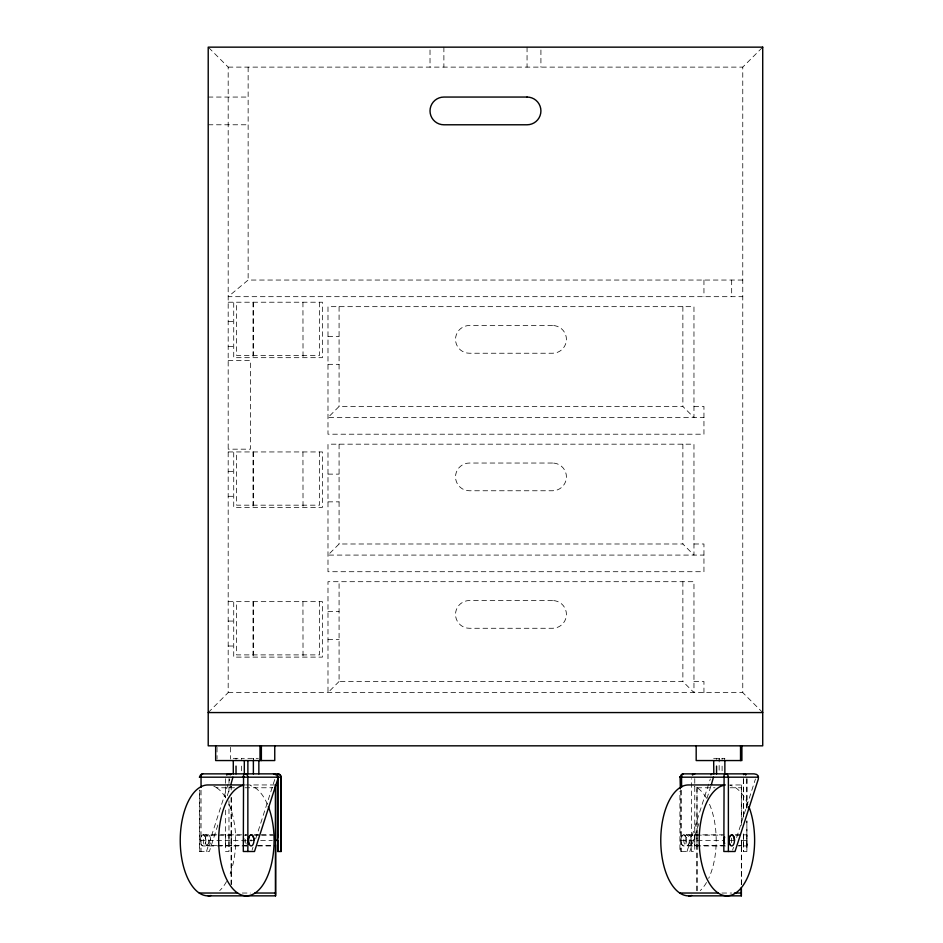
<?xml version="1.0" encoding="UTF-8"?>
<svg xmlns="http://www.w3.org/2000/svg" width="943" height="943" viewBox="0 0 943 943"><rect width="100%" height="100%" fill="white"/><g stroke="black" fill="none" stroke-linecap="round" stroke-linejoin="round"><path stroke-width="0.71" stroke-dasharray="4.71 3.54" d="M225.648 845.199L225.648 834.85L225.648 835.592M228.984 841.191L228.972 845.942L228.972 844.032M228.972 839.612L228.972 834.85L228.972 836.771M231.188 797.389L231.2 884.699M231.2 844.869L231.2 845.942L231.188 842.146M231.188 835.934L231.2 834.85L231.2 838.657M231.188 789.963L231.188 786.191L231.2 790.175M236.033 759.445L236.033 758.337M691.443 845.199L691.443 834.85L691.443 835.592M691.443 845.753L691.443 845.011L691.443 845.942M694.767 841.191L694.767 845.942L694.767 844.032M694.767 839.612L694.767 834.85L694.767 836.771M696.995 890.829L696.983 786.191L696.971 843.148M696.983 844.869L696.983 845.942L696.983 843.69M696.983 835.934L696.983 834.85L696.983 838.657M716.562 759.445L716.562 758.337M719.155 759.445L719.155 758.337L719.155 773.861M741.351 884.699L741.363 840.048M741.328 825.325L741.339 784.953L729.894 784.953M741.339 844.904L741.339 845.942L741.339 843.69M743.567 841.191L743.567 845.942L743.567 844.032M743.567 839.612L743.567 834.85L743.567 836.771M746.891 845.011L746.891 834.85L742.518 834.85M746.891 844.315L746.891 845.942L738.487 845.942M206.482 851.494L229.774 778.989M217.868 824.995L209.358 851.494L199.397 851.494L199.386 790.045M227.275 795.715L230.41 785.955M252.076 850.091L252.972 847.309M255.659 838.94L274.92 778.989M687.011 851.494L710.303 778.989M698.846 823.604L689.887 851.494L679.927 851.494L679.915 791.472M706.908 798.509L710.939 785.955M732.605 850.091L733.501 847.309M736.636 837.549L755.449 778.989M693.965 406.468L703.95 406.468L703.95 434.204L327.987 434.204L327.987 306.664L693.965 306.664L693.965 417.56L682.873 406.468L339.079 406.468L327.987 417.56L703.95 417.56M762.722 712.566L742.766 692.598L742.766 67.118L762.722 47.15M693.965 543.993L703.95 543.993L703.95 571.717L327.987 571.717L327.987 444.177L693.965 444.177L693.965 555.085L682.873 543.993L339.079 543.993L327.987 555.085L703.95 555.085M208.214 712.566L228.182 692.598L228.182 67.118L208.214 47.15M339.079 681.506L327.987 692.598L327.987 581.701L693.965 581.701L693.965 692.598L682.873 681.506L339.079 681.506L339.079 581.701M742.766 280.047L248.139 280.047L228.182 296.68L742.766 296.68M228.182 67.118L742.766 67.118M208.214 97.058L248.139 97.058M208.214 124.782L248.139 124.782M228.182 302.22L322.447 302.22L322.447 357.68L233.723 357.68L233.723 302.22M228.182 321.634L233.723 321.634M327.987 336.604L339.079 336.604M228.182 346.588L233.723 346.588M228.182 360.45L250.355 360.45L250.355 449.174L228.182 449.174M327.987 364.328L339.079 364.328M228.182 451.945L322.447 451.945L322.447 507.393L233.723 507.393L233.723 451.945M228.182 471.347L233.723 471.347M327.987 474.129L339.079 474.129M228.182 496.301L233.723 496.301M327.987 501.853L339.079 501.853M228.182 601.658L322.447 601.658L322.447 657.118L233.723 657.118L233.723 601.658M327.987 611.642L339.079 611.642M228.182 621.072L233.723 621.072M327.987 639.366L339.079 639.366M228.182 646.026L233.723 646.026M693.965 681.506L703.95 681.506L703.95 692.598M228.182 692.598L742.766 692.598M233.263 758.337L244.355 758.337M247.856 758.337L258.417 758.337M713.639 758.337L724.884 758.337M245.51 784.953L275.556 784.953M213.79 786.191A55.448 27.712 90 0 1 216.678 787.77L234.524 787.77M245.05 787.77L272.775 787.77M696.983 787.77L715.006 787.77M730.153 787.77L741.339 787.77M246.818 845.942L203.146 845.942A5.54 2.77 90 0 1 200.376 840.402A5.54 2.77 90 0 1 203.146 834.85L219.354 834.85M220.615 834.85L246.394 834.85A5.54 2.77 -90 0 0 245.534 835.121M254.091 834.85L259.82 834.85M261.246 834.85L272.692 834.85M725.462 845.942L683.687 845.942A5.54 2.77 90 0 1 680.905 840.402A5.54 2.77 90 0 1 683.687 834.85L725.497 834.85M735.222 834.85L741.057 834.85M216.69 845.659L207.083 845.659A5.54 2.77 -90 0 1 205.326 838.657A5.54 2.77 -90 0 1 208.827 835.133L247.255 835.133M254.763 835.133L260.303 835.133M261.694 835.133L275.556 835.133M724.66 845.659L687.612 845.659A5.54 2.77 -90 0 1 685.856 838.657A5.54 2.77 -90 0 1 689.357 835.133L722.291 835.133M735.799 835.133L741.339 835.133M200.376 840.402L253.95 840.402M260.669 840.402L272.35 840.402M680.905 840.402L723.175 840.402M730.247 840.402L734.479 840.402M741.057 840.402L746.891 840.402M218.057 845.659L246.441 845.659M257.533 845.659L275.556 845.659M738.569 845.659L741.351 845.659M257.757 845.942L275.556 845.942M743.555 834.083L743.567 851.494L746.891 851.494L746.891 820.893M242.292 893.033L250.602 893.033M721.937 893.033L731.65 893.033M741.339 784.953L741.363 825.809M746.891 836.476L746.891 834.85M746.891 843.478L746.891 845.517M741.339 884.393L741.339 840.437M722.102 758.337L722.102 759.445M696.983 890.616L696.983 842.146M691.443 835.274L691.443 836.476M691.443 843.478L691.443 845.517M241.573 758.337L241.573 759.445M231.2 797.707L231.188 884.393M225.648 835.274L225.648 836.476M225.648 843.478L225.648 845.517M746.891 778.647L746.891 809.235M746.88 778.989L746.88 807.986M746.88 821.035L746.891 851.494M743.567 778.647L743.567 819.432M743.567 834.001L743.567 851.494M743.555 778.989L743.555 819.585M731.674 280.047L731.674 296.68M724.672 758.337L724.672 760.553M722.102 766.093L722.102 773.861M703.95 280.047L703.95 296.68M694.767 778.647L694.767 851.494L691.443 851.494L691.443 778.647M682.873 306.664L682.873 406.468M682.873 444.177L682.873 543.993M682.873 581.701L682.873 681.506M681.577 790.293L681.577 851.494M680.351 790.293L680.351 851.494M540.917 50.003L540.917 67.118M527.054 47.15L527.054 67.118M443.882 47.15L443.882 67.118M430.02 50.003L430.02 67.118M339.079 306.664L339.079 406.468M339.079 444.177L339.079 543.993M319.559 302.22L319.559 355.464L236.599 355.464L236.599 302.22M319.559 451.945L319.559 505.177L236.599 505.177L236.599 451.945M319.559 601.658L319.559 654.89L236.599 654.89L236.599 601.658M302.939 302.22L303.033 357.68M302.939 451.945L303.033 507.393M302.939 601.658L303.033 657.118M253.231 302.22L253.231 355.464M253.231 451.945L253.231 505.177M253.231 601.658L253.231 654.89M253.137 302.22L253.137 357.68M253.137 451.945L253.137 507.393M253.137 601.658L253.137 657.118M248.139 67.118L248.139 280.047M241.573 766.093L241.573 773.861M230.398 747.304L230.398 759.08M228.984 778.647L228.972 793.487M228.972 800.737L228.972 851.494L225.648 851.494L225.648 809.235M225.648 778.647L225.636 797.837M217.031 747.304L217.031 759.08M201.048 790.293L201.048 851.494M199.822 790.293L199.822 851.494M689.357 835.133A5.54 2.77 90 0 1 691.113 842.146A5.54 2.77 90 0 1 687.612 845.659M683.687 834.85A5.54 2.77 90 0 1 686.457 840.402M681.718 836.476A5.54 2.77 -90 0 1 685.644 836.476A5.54 2.77 -90 0 1 685.644 844.315A5.54 2.77 -90 0 1 681.718 844.315M731.344 838.091A5.54 2.77 90 0 1 731.344 842.7M747.952 804.308A55.448 27.712 90 0 0 735.634 787.77A55.448 27.712 -90 0 0 729.776 785.248M706.331 797.967A55.448 27.712 -90 0 0 697.219 787.77A55.448 27.712 90 0 0 694.319 786.191M709.525 804.308A55.448 27.712 -90 0 1 708.688 878.346M706.519 882.495A55.448 27.712 -90 0 1 700.236 890.616M208.827 835.133A5.54 2.77 90 0 1 210.584 842.146A5.54 2.77 90 0 1 207.083 845.659M246.359 845.942A5.54 2.77 90 0 1 245.498 845.659M203.146 834.85A5.54 2.77 90 0 1 205.928 840.402M201.189 836.476A5.54 2.77 -90 0 1 205.114 836.476A5.54 2.77 -90 0 1 205.114 844.315A5.54 2.77 -90 0 1 201.189 844.315M246.206 844.032A5.54 2.77 90 0 1 246.206 836.771M251.038 839.612A5.54 2.77 90 0 1 251.038 841.191M267.411 804.308A55.448 27.712 90 0 0 255.105 787.77A55.448 27.712 -90 0 0 250.237 785.484M216.678 787.77A55.448 27.712 -90 0 1 225.801 797.967M228.996 804.308A55.448 27.712 -90 0 1 229.161 876.106M226.556 881.505A55.448 27.712 -90 0 1 219.707 890.616M225.648 845.011L225.648 845.942L225.648 845.069M253.372 758.337L253.372 759.445L253.372 758.337M552.563 325.512L469.39 325.512A13.862 13.862 0 0 0 455.528 339.374A13.862 13.862 0 0 0 469.39 353.236L552.563 353.236A13.862 13.862 0 0 0 566.425 339.374A13.862 13.862 0 0 0 552.563 325.512M552.563 463.037L469.39 463.037A13.862 13.862 0 0 0 455.528 476.899A13.862 13.862 0 0 0 469.39 490.761L552.563 490.761A13.862 13.862 0 0 0 566.425 476.899A13.862 13.862 0 0 0 552.563 463.037M552.563 600.55L469.39 600.55A13.862 13.862 0 0 0 455.528 614.412A13.862 13.862 0 0 0 469.39 628.274L552.563 628.274A13.862 13.862 0 0 0 566.425 614.412A13.862 13.862 0 0 0 552.563 600.55M688.473 844.409A5.54 2.77 -90 0 0 687.341 835.074A5.54 2.77 -90 0 0 683.875 841.71A5.54 2.77 -90 0 0 688.473 844.409M207.943 844.409A5.54 2.77 -90 0 0 206.812 835.074A5.54 2.77 -90 0 0 203.334 841.71A5.54 2.77 -90 0 0 207.943 844.409"/><path stroke-width="1.41" d="M275.568 837.655L275.556 895.85L208.085 895.85M275.545 834.755L275.556 784.953L275.556 840.366M275.556 895.85L275.556 844.869M277.772 841.191L277.772 851.494L281.108 851.494L281.108 777.185L280.118 774.828L277.761 773.861L202.71 773.861A3.324 2.876 -90 0 0 199.822 777.185L199.562 777.056M688.614 895.85L741.339 895.85L741.351 888.047M275.556 835.133L275.556 837.113M277.772 835.074L277.772 838.091M281.097 843.478L281.097 845.942L281.097 835.274M281.097 835.074L281.097 836.476M232.921 777.185L230.858 784.564M713.45 777.185L711.387 784.564M680.622 775.806A3.324 2.876 -90 0 1 683.239 773.861L754.046 773.861L756.581 774.415L758.255 775.912L758.337 778.989L735.033 851.494L723.835 851.494L724.094 776.584M243.553 776.584L243.306 851.494L254.504 851.494L277.796 778.989L277.301 775.335L273.517 773.861M278.032 776.584L278.421 777.056M230.398 774.828L231.259 773.861M710.928 774.828L711.788 773.861M226.615 774.828L228.96 773.861L228.984 774.675M692.398 774.828L694.767 773.897A3.324 3.324 0 0 0 692.586 774.675M243.813 776.82L243.306 777.185A3.324 1.662 90 0 1 244.968 773.861A3.324 2.876 -90 0 1 247.856 777.185L247.856 851.494M724.342 776.82L723.835 777.185A3.324 1.662 90 0 1 725.497 773.861A3.324 2.876 -90 0 1 728.385 777.185L728.385 851.494M278.326 776.82L277.772 777.185L278.385 776.938M208.214 712.566L762.722 712.566M199.386 777.185L281.108 777.185A3.324 3.324 0 0 0 277.772 773.861L277.772 851.494M679.915 777.185L758.596 777.185M244.072 784.953L207.825 784.953A55.448 27.712 90 0 0 180.584 831.679A55.448 27.712 90 0 0 199.221 893.033A55.448 27.712 -90 0 0 211.079 895.496M725.356 784.953L688.355 784.953A55.448 27.712 90 0 0 661.114 831.679A55.448 27.712 90 0 0 679.75 893.033A55.448 27.712 -90 0 0 691.608 895.496M275.262 840.402L278.185 840.402M199.221 893.033L237.648 893.033A55.448 27.712 90 0 0 268.955 872.546A55.448 27.712 90 0 0 268.366 806.642M254.763 893.033L275.556 893.033M679.75 893.033L718.177 893.033A55.448 27.712 90 0 0 749.485 872.546A55.448 27.712 90 0 0 748.895 806.642M734.42 893.033L741.351 893.033M743.567 774.675L744.204 773.92L745.901 774.828M680.092 777.056L680.351 788.843M680.115 776.938L680.351 777.185A3.324 2.876 -90 0 1 680.386 776.714M199.574 776.938L199.751 776.584M680.139 776.82L680.186 776.726M741.339 895.85L741.339 887.787M743.567 773.861L743.567 773.897A3.324 3.324 0 0 1 745.748 774.675M741.905 745.83L741.905 760.553L696.182 760.553L696.182 745.83M740.526 745.83L740.526 760.553M724.861 761.154L724.861 773.861M716.562 766.093L716.562 773.861M713.674 761.154L713.816 773.861M681.577 787.381L681.577 777.185A3.324 1.662 90 0 1 683.239 773.861M281.085 778.128L281.097 851.494M277.761 778.989L277.772 835.533M274.755 745.83L274.755 760.553L215.652 760.553L215.652 745.83M261.376 745.83L261.376 760.553M259.997 745.83L259.997 760.553M258.853 761.154L258.853 773.861M253.372 760.918L253.372 773.861M247.879 761.154L247.879 773.861M244.32 761.154L244.32 773.861M236.033 766.093L236.033 773.861M233.286 761.154L233.286 773.861M201.048 787.381L201.048 777.185A3.324 1.662 90 0 1 202.71 773.861M724.66 843.631A5.54 2.77 -90 0 1 724.672 837.113M731.709 834.85A5.54 2.77 90 0 0 728.939 840.402A5.54 2.77 90 0 0 731.709 845.942A5.54 2.77 -90 0 0 734.479 840.402A5.54 2.77 90 0 0 731.709 834.85A5.54 2.77 -90 0 1 734.479 840.402M729.752 844.315A5.54 2.77 -90 0 1 729.752 836.476M718.177 893.033A55.448 27.712 -90 0 1 699.341 834.661A55.448 27.712 -90 0 1 723.788 785.307M243.73 842.075A5.54 2.77 -90 0 1 243.742 838.657M251.18 834.85A5.54 2.77 90 0 0 248.41 840.402A5.54 2.77 90 0 0 251.18 845.942A5.54 2.77 -90 0 0 253.95 840.402A5.54 2.77 90 0 0 251.18 834.85A5.54 2.77 -90 0 1 253.95 840.402M249.223 844.315A5.54 2.77 -90 0 1 249.223 836.476M237.648 893.033A55.448 27.712 -90 0 1 218.811 834.661A55.448 27.712 -90 0 1 243.259 785.307M226.803 774.675A3.324 3.324 0 0 1 228.984 773.861M762.722 47.15L208.214 47.15L208.214 745.83L762.722 745.83L762.722 47.15M527.054 97.058L443.882 97.058A13.862 13.862 0 0 0 430.02 110.92A13.862 13.862 0 0 0 443.882 124.782L527.054 124.782A13.862 13.862 0 0 0 540.917 110.92A13.862 13.862 0 0 0 527.054 97.058"/></g></svg>
